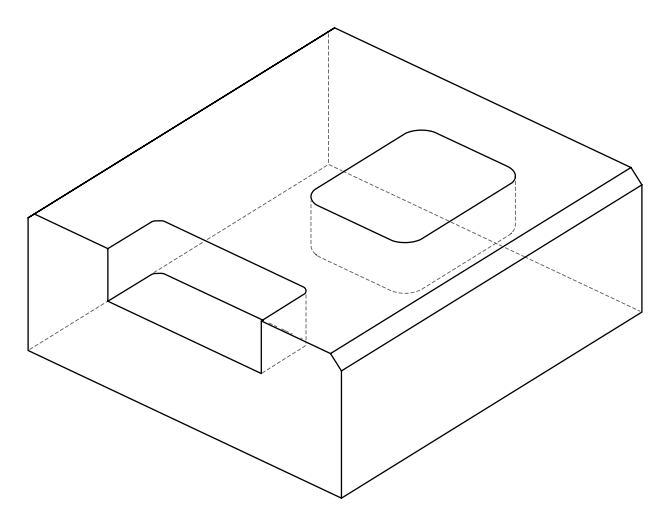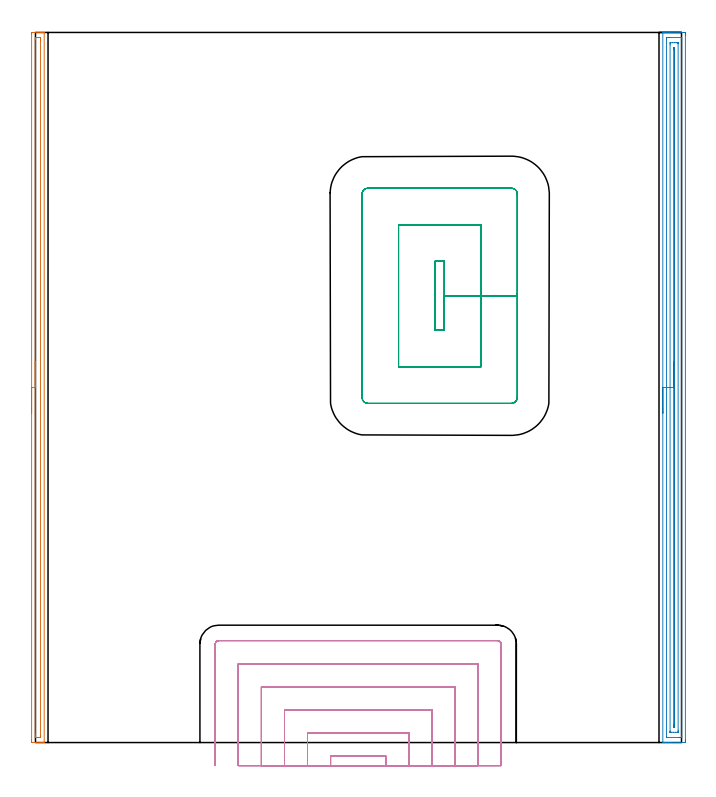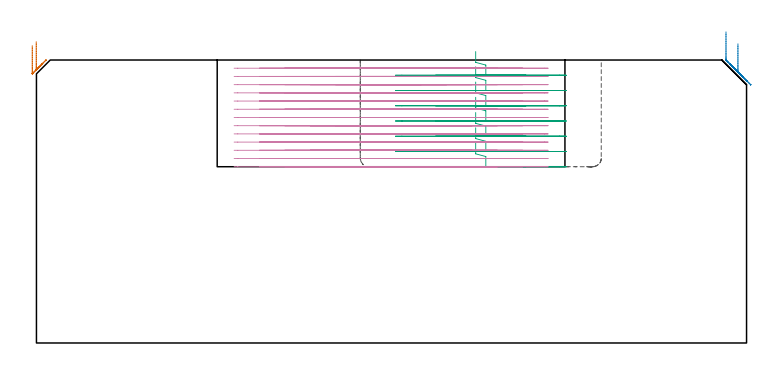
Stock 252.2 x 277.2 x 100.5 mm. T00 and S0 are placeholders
(PLAN: 4 operations, 2 tool changes, 59.2 min)
(1 AREA_MILL | FG_CHAMFER_SURFACE | UGT0205_001 | 4.62 min | 3333 mm3)
(2 AREA_MILL_1 | FG_CHAMFER_SURFACE_1 | UGT0205_001 | 9.03 min | 10748 mm3)
(3 MILL_RECTANGULAR_POCKET | POCKET_RECTANGULAR_STRAIGHT | NXT0201_007 | Follow Part, ap 6.25, ae 75% | 8.65 min | 345715 mm3)
(4 MILL_SLOT | SLOT_PARTIAL_RECTANGULAR | NXT0201_011 | Follow Part, ap 3, ae 75% | 36.86 min | 213506 mm3)
(TOOL UGT0205_001 | Chamfer Mill 20 x 3 x 45 deg. | D20 FL50 Z2)
(TOOL NXT0201_007 | ENDMILL 25mm [R216.25-25050GCK54P 1620] | D25 R3 FL54 Z5)
(TOOL NXT0201_011 | ENDMILL 12mm [2P460-1200-NA 1630] | D12 FL38 Z6)
(OP 1 AREA_MILL)
G17 G21 G94 G90
T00 M6
G54
G17 G0 G90 X-1.5 Y128.6 S1061 M3
G43 Z110.5 H0
Z105.6
G94 G1 Y128.638 Z104.728 F250.
Y128.752 Z103.864
Y128.941 Z103.012
Y129.203 Z102.18
Y129.537 Z101.374
Y129.94 Z100.6
Y130.409 Z99.864
Y130.94 Z99.172
Y131.529 Z98.529
Y132.172 Z97.94
Y132.864 Z97.408
Y133.6 Z96.94
Y134.374 Z96.537
Y135.18 Z96.203
Y136.012 Z95.941
Y136.864 Z95.752
Y137.728 Z95.638
Y138.6 Z95.6
Y276.585
X-1.498 Y276.869
X-1.494 Y277.19 Z95.602
X-1.223 Y277.2 Z95.873
X1.927 Z99.022
X2.254 Z99.348
X2.907 Z100.007
X3.191 Z100.291
X3.296 Y277.199 Z100.388
X3.345 Y277.197 Z100.436
X3.397 Y277.19 Z100.488
X3.4 Y277.032 Z100.5
Y0.168
X3.397 Y0.01 Z100.488
X3.297 Y0.002 Z100.389
X3.191 Y0. Z100.29
X2.908 Z100.007
X2.254 Z99.348
X0.188 Z97.286
X-1.108 Z95.988
X-1.223 Y0.002 Z95.873
X-1.493 Y0.01 Z95.603
X-1.498 Y0.331 Z95.6
X-1.5 Y0.615
Y0.9
Y138.6
X-0.086 Z97.014
X-0.085 Y274.524 Z97.015
X-0.084 Y274.799 Z97.016
X-0.081 Y275.108 Z97.019
X-0.079 Y275.177 Z97.021
X-0.004 Y275.19 Z97.096
X0.129 Y275.196 Z97.229
X0.515 Y275.199 Z97.615
X0.995 Y275.2 Z98.095
X1.385 Z98.485
X1.866 Y275.198 Z98.966
X1.961 Y275.191 Z99.061
X1.979 Y275.189 Z99.079
X1.981 Y275.157 Z99.081
X1.984 Y275.076 Z99.084
X1.985 Y274.799 Z99.085
X1.986 Y274.181 Z99.086
X1.985 Y2.677 Z99.085
X1.984 Y2.401 Z99.084
X1.98 Y2.092 Z99.08
X1.979 Y2.024 Z99.079
X1.904 Y2.01 Z99.004
X1.771 Y2.004 Z98.871
X1.385 Y2.001 Z98.485
X0.905 Y2. Z98.005
X0.515 Z97.615
X0.034 Y2.002 Z97.134
X-0.061 Y2.008 Z97.039
X-0.079 Y2.011 Z97.021
X-0.081 Y2.043 Z97.019
X-0.084 Y2.124 Z97.016
X-0.085 Y2.401 Z97.015
X-0.086 Y3.019 Z97.014
Y138.6
Y139.472 Z97.052
Y140.337 Z97.166
Y141.188 Z97.355
Y142.02 Z97.617
Y142.826 Z97.951
Y143.6 Z98.354
Y144.336 Z98.823
Y145.028 Z99.354
Y145.671 Z99.943
Y146.26 Z100.586
Y146.792 Z101.278
Y147.26 Z102.014
Y147.663 Z102.788
Y147.997 Z103.594
Y148.259 Z104.426
Y148.448 Z105.278
Y148.562 Z106.143
Y148.6 Z107.014
G0 Z110.5
M5
M2
(OP 2 AREA_MILL_1)
G17 G21 G94 G90
T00 M6
G54
G17 G0 G90 X244.9 Y128.6 S1061 M3
G43 Z110.5 H0
G94 G1 Y128.638 Z109.628 F250.
Y128.752 Z108.763
Y128.941 Z107.912
Y129.203 Z107.08
Y129.537 Z106.274
Y129.94 Z105.5
Y130.408 Z104.764
Y130.94 Z104.072
Y131.529 Z103.429
Y132.172 Z102.84
Y132.864 Z102.308
Y133.6 Z101.84
Y134.374 Z101.437
Y135.18 Z101.103
Y136.012 Z100.841
Y136.863 Z100.652
Y137.728 Z100.538
Y138.6 Z100.5
Y277.032
X244.899 Y277.196 Z100.492
Y277.2 Z100.491
X245.23 Z100.17
X245.555 Z99.844
X246.218 Z99.177
X247.43 Z97.967
X247.979 Z97.415
X252.988 Z92.41
X253.262 Y277.197 Z92.135
X253.692 Y277.19 Z91.706
X253.695 Y277.025 Z91.703
X253.699 Y276.585 Z91.701
X253.7 Y276.141 Z91.7
Y1.064
X253.699 Y0.615 Z91.701
X253.695 Y0.175 Z91.703
X253.692 Y0.01 Z91.706
X253.262 Y0. Z92.135
X247.979 Z97.415
X247.43 Z97.967
X247.099 Z98.297
X246.55 Z98.846
X246.218 Z99.177
X245.555 Z99.844
X245.23 Z100.17
X244.899 Y0.003 Z100.491
X244.9 Y0.168 Z100.5
Y138.6
X246.314 Z99.086
X246.315 Y274.701 Z99.085
X246.316 Y274.799 Z99.084
X246.321 Y275.187 Z99.079
X246.707 Y275.197 Z98.693
X247.099 Y275.199 Z98.301
X247.584 Y275.2 Z97.816
X252.194 Z93.206
X252.225 Y275.199 Z93.175
X252.256 Y275.195 Z93.144
X252.277 Y275.191 Z93.123
X252.279 Y275.167 Z93.121
X252.285 Y274.897 Z93.115
Y2.499
X252.284 Y2.401 Z93.116
X252.279 Y2.013 Z93.121
X251.893 Y2.003 Z93.507
X251.501 Y2.001 Z93.899
X251.016 Y2. Z94.384
X246.406 Z98.994
X246.375 Y2.001 Z99.025
X246.344 Y2.005 Z99.056
X246.323 Y2.009 Z99.077
X246.321 Y2.033 Z99.079
X246.315 Y2.303 Z99.085
X246.314 Y138.6 Z99.086
X247.728 Z97.672
X247.729 Y272.374 Z97.671
X247.733 Y273.013 Z97.667
X247.735 Y273.139 Z97.665
X247.74 Y273.19 Z97.66
X247.799 Y273.196 Z97.601
X247.979 Y273.198 Z97.421
X248.675 Y273.2 Z96.725
X249.556 Z95.844
X250.437 Z94.963
X250.621 Y273.198 Z94.779
X250.805 Y273.193 Z94.595
X250.856 Y273.19 Z94.544
X250.865 Y273.181 Z94.535
X250.867 Y273.165 Z94.533
X250.87 Y273.098 Z94.53
X250.871 Y273.013 Z94.529
X250.872 Y272.758 Z94.528
X250.871 Y4.826 Z94.529
X250.867 Y4.187 Z94.533
X250.864 Y4.061 Z94.536
X250.86 Y4.009 Z94.54
X250.801 Y4.004 Z94.599
X250.621 Y4.002 Z94.779
X249.925 Y4. Z95.475
X249.044 Z96.356
X248.163 Z97.237
X247.979 Y4.002 Z97.421
X247.795 Y4.007 Z97.605
X247.744 Y4.01 Z97.656
X247.735 Y4.019 Z97.665
X247.733 Y4.035 Z97.667
X247.73 Y4.102 Z97.67
X247.729 Y4.187 Z97.671
X247.728 Y4.441 Z97.672
Y138.6
X249.143 Z96.257
Y270.62
X249.145 Y270.938 Z96.255
X249.148 Y271.099 Z96.252
X249.152 Y271.19 Z96.248
X249.197 Y271.193 Z96.203
X249.3 Y271.195 Z96.1
X249.403 Y271.193 Z95.997
X249.448 Y271.19 Z95.952
X249.452 Y271.099 Z95.948
X249.455 Y270.94 Z95.945
X249.457 Y270.621 Z95.943
Y270.334
Y6.547
X249.455 Y6.262 Z95.945
X249.452 Y6.101 Z95.948
X249.448 Y6.01 Z95.952
X249.403 Y6.007 Z95.997
X249.3 Y6.005 Z96.1
X249.197 Y6.007 Z96.203
X249.152 Y6.01 Z96.248
X249.148 Y6.101 Z96.252
X249.145 Y6.26 Z96.255
X249.143 Y6.579 Z96.257
Y6.866
Y138.6
Y139.472 Z96.295
Y140.336 Z96.409
Y141.188 Z96.598
Y142.02 Z96.86
Y142.826 Z97.194
Y143.6 Z97.597
Y144.336 Z98.066
Y145.028 Z98.597
Y145.671 Z99.186
Y146.26 Z99.829
Y146.792 Z100.522
Y147.26 Z101.257
Y147.663 Z102.031
Y147.997 Z102.837
Y148.259 Z103.669
Y148.448 Z104.521
Y148.562 Z105.386
Y148.6 Z106.257
G0 Z110.5
M5
M2
(OP 3 MILL_RECTANGULAR_POCKET)
G17 G21 G94 G90
T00 M6
G54
G17 G0 G90 X156. Y175.202 S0 M3
G43 Z110.5 H1
Z103.5
G94 G1 Y160.9 Z99.668 F250.
X159.6 Z98.703
Y174.4 Z95.086
Y187.9 F500.
X156.
Y160.9
X159.6
Y174.4
X173.85
Y202.15
X141.75
Y146.65
X173.85
Y174.4
X188.1
Y214.1
G3 X185.8 Y216.4 R2.3
G1 X129.8
G3 X127.5 Y214.1 R2.3
G1 Y134.7
G3 X129.8 Y132.4 R2.3
G1 X185.8
G3 X188.1 Y134.7 R2.3
G1 Y174.4
Y175.4
G0 X156. Y175.202 Z98.086
G1 Y160.9 Z94.253 F250.
X159.6 Z93.289
Y174.4 Z89.671
Y187.9 F500.
X156.
Y160.9
X159.6
Y174.4
X173.85
Y202.15
X141.75
Y146.65
X173.85
Y174.4
X188.1
Y214.1
G3 X185.8 Y216.4 R2.3
G1 X129.8
G3 X127.5 Y214.1 R2.3
G1 Y134.7
G3 X129.8 Y132.4 R2.3
G1 X185.8
G3 X188.1 Y134.7 R2.3
G1 Y174.4
Y175.4
G0 X156. Y175.202 Z92.671
G1 Y160.9 Z88.839 F250.
X159.6 Z87.874
Y174.4 Z84.257
Y187.9 F500.
X156.
Y160.9
X159.6
Y174.4
X173.85
Y202.15
X141.75
Y146.65
X173.85
Y174.4
X188.1
Y214.1
G3 X185.8 Y216.4 R2.3
G1 X129.8
G3 X127.5 Y214.1 R2.3
G1 Y134.7
G3 X129.8 Y132.4 R2.3
G1 X185.8
G3 X188.1 Y134.7 R2.3
G1 Y174.4
Y175.4
G0 X156. Y175.202 Z87.257
G1 Y160.9 Z83.425 F250.
X159.6 Z82.46
Y174.4 Z78.843
Y187.9 F500.
X156.
Y160.9
X159.6
Y174.4
X173.85
Y202.15
X141.75
Y146.65
X173.85
Y174.4
X188.1
Y214.1
G3 X185.8 Y216.4 R2.3
G1 X129.8
G3 X127.5 Y214.1 R2.3
G1 Y134.7
G3 X129.8 Y132.4 R2.3
G1 X185.8
G3 X188.1 Y134.7 R2.3
G1 Y174.4
Y175.4
G0 X156. Y175.202 Z81.843
G1 Y160.9 Z78.01 F250.
X159.6 Z77.046
Y174.4 Z73.429
Y187.9 F500.
X156.
Y160.9
X159.6
Y174.4
X173.85
Y202.15
X141.75
Y146.65
X173.85
Y174.4
X188.1
Y214.1
G3 X185.8 Y216.4 R2.3
G1 X129.8
G3 X127.5 Y214.1 R2.3
G1 Y134.7
G3 X129.8 Y132.4 R2.3
G1 X185.8
G3 X188.1 Y134.7 R2.3
G1 Y174.4
Y175.4
G0 X156. Y175.202 Z76.429
G1 Y160.9 Z72.596 F250.
X159.6 Z71.632
Y174.4 Z68.014
Y187.9 F500.
X156.
Y160.9
X159.6
Y174.4
X173.85
Y202.15
X141.75
Y146.65
X173.85
Y174.4
X188.1
Y214.1
G3 X185.8 Y216.4 R2.3
G1 X129.8
G3 X127.5 Y214.1 R2.3
G1 Y134.7
G3 X129.8 Y132.4 R2.3
G1 X185.8
G3 X188.1 Y134.7 R2.3
G1 Y174.4
Y175.4
G0 X156. Y175.202 Z71.014
G1 Y160.9 Z67.182 F250.
X159.6 Z66.217
Y174.4 Z62.6
Y187.9 F500.
X156.
Y160.9
X159.6
Y174.4
X173.85
Y202.15
X141.75
Y146.65
X173.85
Y174.4
X188.1
Y214.1
G3 X185.8 Y216.4 R2.3
G1 X129.8
G3 X127.5 Y214.1 R2.3
G1 Y134.7
G3 X129.8 Y132.4 R2.3
G1 X185.8
G3 X188.1 Y134.7 R2.3
G1 Y174.4
Y175.4
G0 Z110.5
M5
M2
(OP 4 MILL_SLOT)
G17 G21 G94 G90
T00 M6
G54
G17 G0 G90 X136.7 Y-9. S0 M3
G43 Z110.5 H1
Z97.585
G94 G1 Y-6. F250.
Y-5.2 F500.
X115.2
Y-6.
Y-9. F250.
X145.7
Y-6.
Y3.8 F500.
X106.2
Y-6.
Y-9. F250.
X154.7
Y-6.
Y12.8 F500.
X97.2
Y-6.
Y-9. F250.
X163.7
Y-6.
Y21.8 F500.
X88.2
Y-6.
Y-9. F250.
X172.7
Y-6.
Y30.8 F500.
X79.2
Y-6.
Y-9. F250.
X181.7
Y-6.
Y38.5 F500.
G3 X180.4 Y39.8 R1.3
G1 X71.5
G3 X70.2 Y38.5 R1.3
G1 Y-6.
Y-9. F250.
G0 X136.7 Z94.669
G1 Y-6.
Y-5.2 F500.
X115.2
Y-6.
Y-9. F250.
X145.7
Y-6.
Y3.8 F500.
X106.2
Y-6.
Y-9. F250.
X154.7
Y-6.
Y12.8 F500.
X97.2
Y-6.
Y-9. F250.
X163.7
Y-6.
Y21.8 F500.
X88.2
Y-6.
Y-9. F250.
X172.7
Y-6.
Y30.8 F500.
X79.2
Y-6.
Y-9. F250.
X181.7
Y-6.
Y38.5 F500.
G3 X180.4 Y39.8 R1.3
G1 X71.5
G3 X70.2 Y38.5 R1.3
G1 Y-6.
Y-9. F250.
G0 X136.7 Z91.754
G1 Y-6.
Y-5.2 F500.
X115.2
Y-6.
Y-9. F250.
X145.7
Y-6.
Y3.8 F500.
X106.2
Y-6.
Y-9. F250.
X154.7
Y-6.
Y12.8 F500.
X97.2
Y-6.
Y-9. F250.
X163.7
Y-6.
Y21.8 F500.
X88.2
Y-6.
Y-9. F250.
X172.7
Y-6.
Y30.8 F500.
X79.2
Y-6.
Y-9. F250.
X181.7
Y-6.
Y38.5 F500.
G3 X180.4 Y39.8 R1.3
G1 X71.5
G3 X70.2 Y38.5 R1.3
G1 Y-6.
Y-9. F250.
G0 X136.7 Z88.838
G1 Y-6.
Y-5.2 F500.
X115.2
Y-6.
Y-9. F250.
X145.7
Y-6.
Y3.8 F500.
X106.2
Y-6.
Y-9. F250.
X154.7
Y-6.
Y12.8 F500.
X97.2
Y-6.
Y-9. F250.
X163.7
Y-6.
Y21.8 F500.
X88.2
Y-6.
Y-9. F250.
X172.7
Y-6.
Y30.8 F500.
X79.2
Y-6.
Y-9. F250.
X181.7
Y-6.
Y38.5 F500.
G3 X180.4 Y39.8 R1.3
G1 X71.5
G3 X70.2 Y38.5 R1.3
G1 Y-6.
Y-9. F250.
G0 X136.7 Z85.923
G1 Y-6.
Y-5.2 F500.
X115.2
Y-6.
Y-9. F250.
X145.7
Y-6.
Y3.8 F500.
X106.2
Y-6.
Y-9. F250.
X154.7
Y-6.
Y12.8 F500.
X97.2
Y-6.
Y-9. F250.
X163.7
Y-6.
Y21.8 F500.
X88.2
Y-6.
Y-9. F250.
X172.7
Y-6.
Y30.8 F500.
X79.2
Y-6.
Y-9. F250.
X181.7
Y-6.
Y38.5 F500.
G3 X180.4 Y39.8 R1.3
G1 X71.5
G3 X70.2 Y38.5 R1.3
G1 Y-6.
Y-9. F250.
G0 X136.7 Z83.008
G1 Y-6.
Y-5.2 F500.
X115.2
Y-6.
Y-9. F250.
X145.7
Y-6.
Y3.8 F500.
X106.2
Y-6.
Y-9. F250.
X154.7
Y-6.
Y12.8 F500.
X97.2
Y-6.
Y-9. F250.
X163.7
Y-6.
Y21.8 F500.
X88.2
Y-6.
Y-9. F250.
X172.7
Y-6.
Y30.8 F500.
X79.2
Y-6.
Y-9. F250.
X181.7
Y-6.
Y38.5 F500.
G3 X180.4 Y39.8 R1.3
G1 X71.5
G3 X70.2 Y38.5 R1.3
G1 Y-6.
Y-9. F250.
G0 X136.7 Z80.092
G1 Y-6.
Y-5.2 F500.
X115.2
Y-6.
Y-9. F250.
X145.7
Y-6.
Y3.8 F500.
X106.2
Y-6.
Y-9. F250.
X154.7
Y-6.
Y12.8 F500.
X97.2
Y-6.
Y-9. F250.
X163.7
Y-6.
Y21.8 F500.
X88.2
Y-6.
Y-9. F250.
X172.7
Y-6.
Y30.8 F500.
X79.2
Y-6.
Y-9. F250.
X181.7
Y-6.
Y38.5 F500.
G3 X180.4 Y39.8 R1.3
G1 X71.5
G3 X70.2 Y38.5 R1.3
G1 Y-6.
Y-9. F250.
G0 X136.7 Z77.177
G1 Y-6.
Y-5.2 F500.
X115.2
Y-6.
Y-9. F250.
X145.7
Y-6.
Y3.8 F500.
X106.2
Y-6.
Y-9. F250.
X154.7
Y-6.
Y12.8 F500.
X97.2
Y-6.
Y-9. F250.
X163.7
Y-6.
Y21.8 F500.
X88.2
Y-6.
Y-9. F250.
X172.7
Y-6.
Y30.8 F500.
X79.2
Y-6.
Y-9. F250.
X181.7
Y-6.
Y38.5 F500.
G3 X180.4 Y39.8 R1.3
G1 X71.5
G3 X70.2 Y38.5 R1.3
G1 Y-6.
Y-9. F250.
G0 X136.7 Z74.262
G1 Y-6.
Y-5.2 F500.
X115.2
Y-6.
Y-9. F250.
X145.7
Y-6.
Y3.8 F500.
X106.2
Y-6.
Y-9. F250.
X154.7
Y-6.
Y12.8 F500.
X97.2
Y-6.
Y-9. F250.
X163.7
Y-6.
Y21.8 F500.
X88.2
Y-6.
Y-9. F250.
X172.7
Y-6.
Y30.8 F500.
X79.2
Y-6.
Y-9. F250.
X181.7
Y-6.
Y38.5 F500.
G3 X180.4 Y39.8 R1.3
G1 X71.5
G3 X70.2 Y38.5 R1.3
G1 Y-6.
Y-9. F250.
G0 X136.7 Z71.346
G1 Y-6.
Y-5.2 F500.
X115.2
Y-6.
Y-9. F250.
X145.7
Y-6.
Y3.8 F500.
X106.2
Y-6.
Y-9. F250.
X154.7
Y-6.
Y12.8 F500.
X97.2
Y-6.
Y-9. F250.
X163.7
Y-6.
Y21.8 F500.
X88.2
Y-6.
Y-9. F250.
X172.7
Y-6.
Y30.8 F500.
X79.2
Y-6.
Y-9. F250.
X181.7
Y-6.
Y38.5 F500.
G3 X180.4 Y39.8 R1.3
G1 X71.5
G3 X70.2 Y38.5 R1.3
G1 Y-6.
Y-9. F250.
G0 X136.7 Z68.431
G1 Y-6.
Y-5.2 F500.
X115.2
Y-6.
Y-9. F250.
X145.7
Y-6.
Y3.8 F500.
X106.2
Y-6.
Y-9. F250.
X154.7
Y-6.
Y12.8 F500.
X97.2
Y-6.
Y-9. F250.
X163.7
Y-6.
Y21.8 F500.
X88.2
Y-6.
Y-9. F250.
X172.7
Y-6.
Y30.8 F500.
X79.2
Y-6.
Y-9. F250.
X181.7
Y-6.
Y38.5 F500.
G3 X180.4 Y39.8 R1.3
G1 X71.5
G3 X70.2 Y38.5 R1.3
G1 Y-6.
Y-9. F250.
G0 X136.7 Z65.515
G1 Y-6.
Y-5.2 F500.
X115.2
Y-6.
Y-9. F250.
X145.7
Y-6.
Y3.8 F500.
X106.2
Y-6.
Y-9. F250.
X154.7
Y-6.
Y12.8 F500.
X97.2
Y-6.
Y-9. F250.
X163.7
Y-6.
Y21.8 F500.
X88.2
Y-6.
Y-9. F250.
X172.7
Y-6.
Y30.8 F500.
X79.2
Y-6.
Y-9. F250.
X181.7
Y-6.
Y38.5 F500.
G3 X180.4 Y39.8 R1.3
G1 X71.5
G3 X70.2 Y38.5 R1.3
G1 Y-6.
Y-9. F250.
G0 X136.7 Z62.6
G1 Y-6.
Y-5.2 F500.
X115.2
Y-6.
Y-9. F250.
X145.7
Y-6.
Y3.8 F500.
X106.2
Y-6.
Y-9. F250.
X154.7
Y-6.
Y12.8 F500.
X97.2
Y-6.
Y-9. F250.
X163.7
Y-6.
Y21.8 F500.
X88.2
Y-6.
Y-9. F250.
X172.7
Y-6.
Y30.8 F500.
X79.2
Y-6.
Y-9. F250.
X181.7
Y-6.
Y38.5 F500.
G3 X180.4 Y39.8 R1.3
G1 X71.5
G3 X70.2 Y38.5 R1.3
G1 Y-6.
Y-9. F250.
G0 Z110.5
M5
M2
